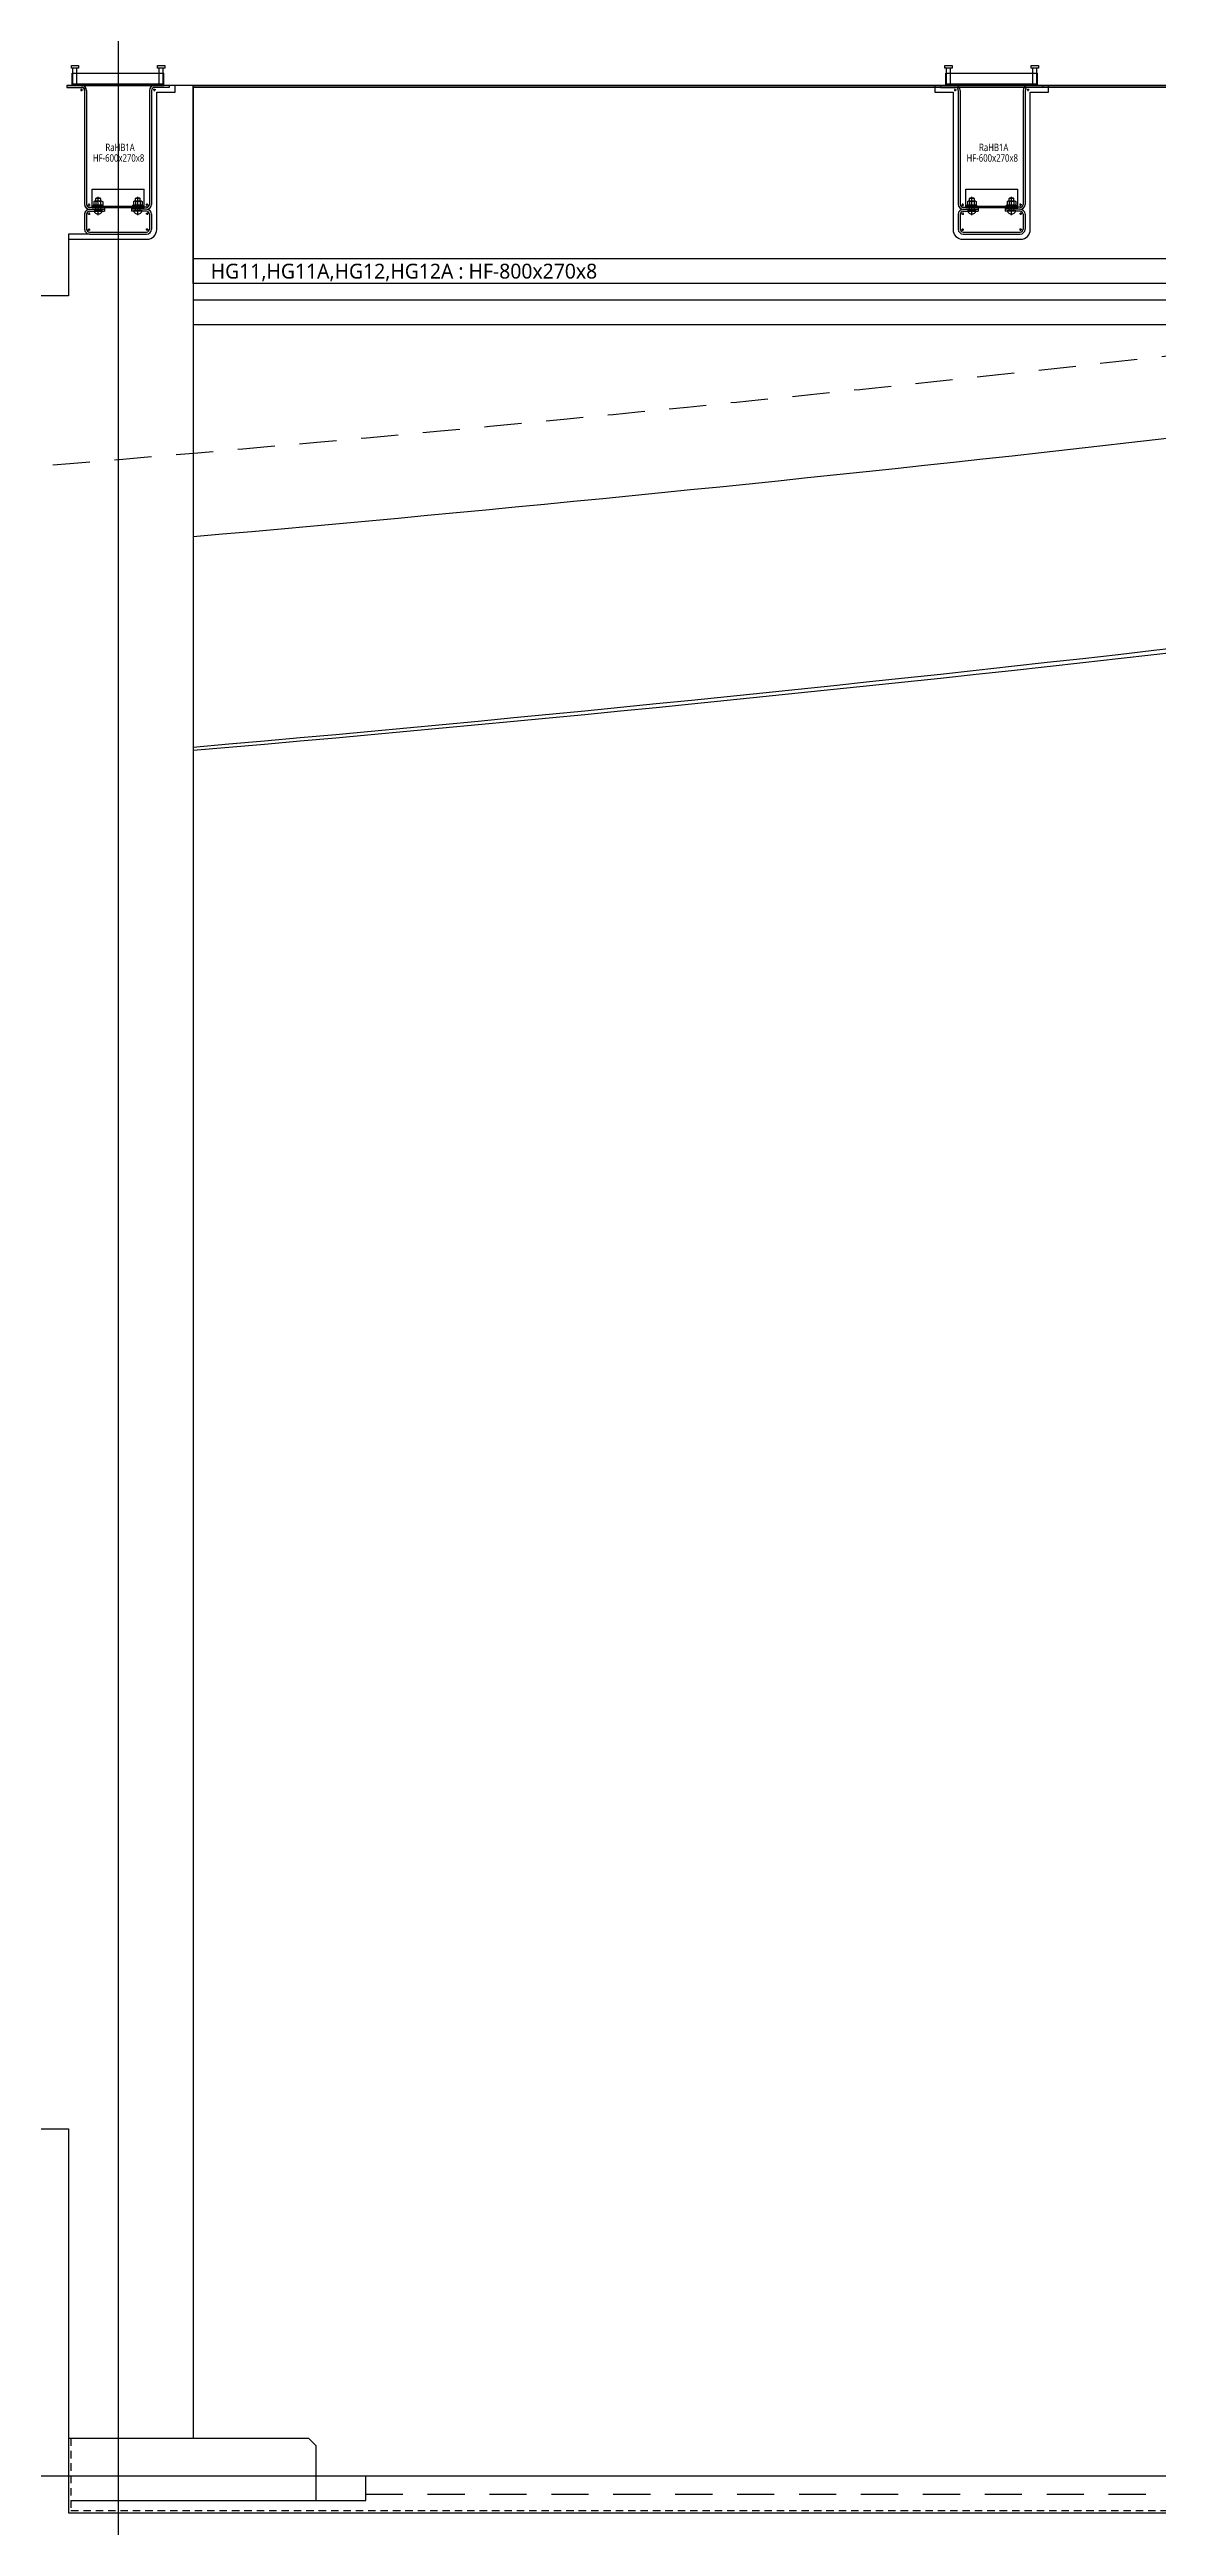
# Model space of a CAD drawing. Header units: millimetres. Extents: x 367092 to 767578, y 396038 to 811791.
# Drawn here: x 720565 to 725039, y 478820 to 488820 of the extents above; entities that cross this region are included whole.
import ezdxf
from ezdxf.enums import TextEntityAlignment as Align

# ---------------------------------------------------------------- set-up
doc = ezdxf.new("R2010")
doc.units = ezdxf.units.MM
doc.header["$LTSCALE"] = 100
doc.header["$MEASUREMENT"] = 0
doc.header["$PDSIZE"] = -10
for name, pattern in [('CENTER', [2, 1.25, -0.25, 0.25, -0.25]), ('HID', [2.5, 1.5, -1]), ('HIDDEN', [9.525, 6.35, -3.175])]:
    doc.linetypes.add(name, pattern=pattern)
doc.layers.get('0').update_dxf_attribs({"linetype": 'CONTINUOUS'})
doc.layers.get('Defpoints').update_dxf_attribs({"color": 171, "linetype": 'CONTINUOUS'})
for name, color, linetype in [('02-COL', 2, 'CONTINUOUS'), ('BOLT', 8, 'CONTINUOUS'), ('cen', 14, 'CONTINUOUS'), ('CEN(ST)', 1, 'CENTER'), ('CON', 2, 'CONTINUOUS'), ('ELE-6', 8, 'CONTINUOUS'), ('ELE-6 (251)', 251, 'CONTINUOUS'), ('ELE6', 8, 'CONTINUOUS'), ('FIN', 8, 'CONTINUOUS'), ('FIN(내화피복)', 8, 'CONTINUOUS'), ('HAT-252', 252, 'CONTINUOUS'), ('HF', 3, 'CONTINUOUS'), ('plate', 8, 'CONTINUOUS'), ('SASAC 도면번호', 6, 'CONTINUOUS'), ('STUD', 6, 'CONTINUOUS'), ('wire-meshes', 1, 'CONTINUOUS')]:
    doc.layers.add(name, color=color, linetype=linetype)
doc.styles.add('TE', font='malgun_0.ttf')
doc.styles.add('나눔바른고딕', font='NanumBarunGothic.ttf')

# ---------------------------------------------------------------- blocks, each defined once
blk = doc.blocks.new('*U325')
at = {"layer": 'BOLT'}
for p, q in [((-20, 0), (20, 0)), ((-20, 0), (-20, -4.5)), ((-17, 18), (17, 18)), ((20, 0), (20, -4.5)), ((-20, -4.5), (20, -4.5)), ((-18, -18.8), (-18, -6.2)), ((-13.5, -4.5), (13.5, -4.5)), ((-13.5, -20.5), (13.5, -20.5)), ((-10, -20.5), (-10, -31.2)), ((-10, -31.2), (-8, -33.2)), ((-10, -31.2), (10, -31.2)), ((-9, -18.8), (-9, -6.2)), ((-8, -33.2), (8, -33.2)), ((10, -31.2), (8, -33.2)), ((9, -18.8), (9, -6.2)), ((10, -20.5), (10, -31.2)), ((18, -18.8), (18, -6.2))]:
    blk.add_line(p, q, dxfattribs=at)
at = {"layer": 'BOLT', "linetype": 'HIDDEN'}
for p, q in [((-10, 18), (-10, 0)), ((10, 18), (10, 0))]:
    blk.add_line(p, q, dxfattribs=at)
at = {"layer": 'BOLT'}
for centre, radius, start, end in [((0, 13.3), 17.6, 15.51871, 164.48129), ((-13.5, -11.2), 6.71, 47.89655, 132.10345), ((-13.5, -13.8), 6.71, 227.89655, 312.10345), ((0, -28.7), 24.2, 68.21321, 111.78679), ((0, 3.7), 24.2, 248.21321, 291.78679), ((13.5, -11.2), 6.71, 47.89655, 132.10345), ((13.5, -13.8), 6.71, 227.89655, 312.10345)]:
    blk.add_arc(centre, radius, start, end, dxfattribs=at)
at = {"layer": 'cen'}
blk.add_line((0, 35.8), (0, -38.3), dxfattribs=at)
blk = doc.blocks.new('SB16')
at = {"layer": 'STUD'}
for p, q in [((-8, 0), (-8, 70)), ((8, 0), (8, 70))]:
    blk.add_line(p, q, dxfattribs=at)
blk.add_lwpolyline([(-14.5, 70), (-14.5, 80), (14.5, 80), (14.5, 70)], close=True, dxfattribs=at)
blk = doc.blocks.new('*U207')
at = {"layer": 'Defpoints'}
blk.add_point((0, 0), dxfattribs=at)
at = {"layer": 'HF'}
for p, q in [((-207, 0), (-147, 0)), ((-207, 0), (-207, -8)), ((207, 0), (147, 0)), ((207, 0), (207, -8)), ((-207, -8), (-147, -8)), ((-135, -20), (-135, -480)), ((-127, -20), (-127, -480)), ((127, -20), (127, -480)), ((135, -20), (135, -480)), ((207, -8), (147, -8)), ((-115, -492), (-55, -492)), ((-55, -492), (-55, -500)), ((115, -492), (55, -492)), ((55, -492), (55, -500)), ((-135, -520), (-135, -580)), ((-127, -520), (-127, -580)), ((-115, -500), (-55, -500)), ((-115, -508), (-55, -508)), ((-115, -592), (115, -592)), ((-55, -500), (-55, -508)), ((115, -500), (55, -500)), ((55, -500), (55, -508)), ((115, -508), (55, -508)), ((127, -520), (127, -580)), ((135, -520), (135, -580)), ((-115, -600), (115, -600))]:
    blk.add_line(p, q, dxfattribs=at)
for centre, radius, start, end in [((-147, -20), 20, 0, 90), ((147, -20), 20, 90, 180), ((-147, -20), 12, 0, 90), ((147, -20), 12, 90, 180), ((-115, -480), 20, 180, 270), ((-115, -480), 12, 180, 270), ((115, -480), 12, 270, 360), ((115, -480), 20, 270, 360), ((-115, -520), 20, 90, 180), ((-115, -580), 20, 180, 270), ((-115, -520), 12, 90, 180), ((-115, -580), 12, 180, 270), ((115, -520), 20, 0, 90), ((115, -520), 12, 360, 450), ((115, -580), 12, 270, 360), ((115, -580), 20, 270, 360)]:
    blk.add_arc(centre, radius, start, end, dxfattribs=at)
blk = doc.blocks.new('*U326')
for p, q in [((185, 0), (185, -50)), ((-185, 0), (-185, -50)), ((-185, 0), (185, 0)), ((-185, -50), (185, -50))]:
    blk.add_line(p, q)
at = {"linetype": 'ByBlock'}
blk.add_line((-185, -6), (185, -6), dxfattribs=at)
at = {"layer": 'Defpoints'}
blk.add_point((0, -50), dxfattribs=at)
blk = doc.blocks.new('RaHB1A-SEC')
at = {"layer": 'cen'}
for p, q in [((-152, -18), (-142, -18)), ((-147, -23), (-147, -13)), ((152, -18), (142, -18)), ((147, -23), (147, -13)), ((-122, -482), (-112, -482)), ((-117, -487), (-117, -477)), ((122, -482), (112, -482)), ((117, -487), (117, -477)), ((-122, -518), (-112, -518)), ((-122, -582), (-112, -582)), ((-117, -513), (-117, -523)), ((-117, -587), (-117, -577)), ((122, -518), (112, -518)), ((122, -582), (112, -582)), ((117, -513), (117, -523)), ((117, -587), (117, -577))]:
    blk.add_line(p, q, dxfattribs=at)
at = {"layer": 'plate'}
for p, q in [((-105, -494), (-105, -419)), ((-105, -419), (105, -419)), ((105, -494), (105, -419))]:
    blk.add_line(p, q, dxfattribs=at)
for points in [[(-105, -488), (105, -488)], [(105, -494), (-105, -494)]]:
    blk.add_lwpolyline(points, dxfattribs=at)
at = {"layer": 'BOLT', "rotation": 180}
for p in [(-80, -488), (80, -488)]:
    blk.add_blockref('*U325', p, dxfattribs=at)
at = {"layer": 'plate'}
blk.add_blockref('*U207', (0, 0), dxfattribs=at)
at = {"layer": 'plate', "xscale": -1, "rotation": 180}
blk.add_blockref('*U326', (0, 0), dxfattribs=at)
at = {"layer": 'STUD'}
for p in [(-174, 0), (174, 0)]:
    blk.add_blockref('SB16', p, dxfattribs=at)
at = {"layer": 'Defpoints', "style": '나눔바른고딕', "width": 0.8}
for s, p in [('HF-600x270x8', (2.3, -292.8)), ('RaHB1A', (8.2, -250.1))]:
    blk.add_text(s, height=30, dxfattribs=at).set_placement(p, align=Align.MIDDLE_CENTER)
blk = doc.blocks.new('*U214')
at = {"layer": 'ELE6', "ltscale": 0.1}
for p, q in [((12896.3, -8), (0, -8)), ((12896.3, -700), (0, -700))]:
    blk.add_line(p, q, dxfattribs=at)
blk.add_lwpolyline([(12896.3, -800), (0, -800), (0, 0), (12896.3, 0)], close=True, dxfattribs=at)
at = {"layer": 'Defpoints', "style": 'TE'}
blk.add_text('HG11,HG11A,HG12,HG12A : HF-800x270x8', height=60, dxfattribs=at).set_placement((851, -749.7), align=Align.MIDDLE_CENTER)
blk = doc.blocks.new('경사로 종단면 난간입면')
at = {"layer": 'ELE-6 (251)', "ltscale": 10000}
for p, q in [((53053.7, -22315.2), (62490.2, -22315.2)), ((53053.7, -22415.2), (62490.2, -22415.2))]:
    blk.add_line(p, q, dxfattribs=at)
at = {"layer": 'ELE-6 (251)', "linetype": 'HID'}
for centre in [(40431, 123386.9), (40431, 113386.9)]:
    blk.add_arc(centre, 146864.5, 270.319524, 280.323526, dxfattribs=at)
at = {"layer": 'ELE-6 (251)', "ltscale": 10000}
for centre, radius, start, end in [((40281, 123036.9), 146864.5, 274.989268, 277.952174), ((40264.3, 122308), 146986.6, 274.991622, 278.593568), ((40431, 122186.9), 146864.5, 274.930529, 278.535024)]:
    blk.add_arc(centre, radius, start, end, dxfattribs=at)

msp = doc.modelspace()

# ---------------------------------------------------------------- block references
at = {"layer": 'SASAC 도면번호'}
msp.add_blockref('경사로 종단면 난간입면', (668091.8, 510124.8), dxfattribs=at)

# ---------------------------------------------------------------- next in the draw order: linework, layer by layer
at = {"layer": 'CEN(ST)', "ltscale": 10000}
for p, q in [((720841.8, 514524.8), (720841.8, 443513.8)), ((665841.8, 479024.8), (737341.8, 479024.8))]:
    msp.add_line(p, q, dxfattribs=at)
at = {"layer": 'CON', "ltscale": 0.1}
msp.add_lwpolyline([(734575.8, 488674.8), (720634.8, 488674.8), (720634.8, 488666.8), (720694.8, 488666.8, -0.414214), (720706.8, 488654.8), (720706.8, 488194.8, 0.414214), (720726.8, 488174.8, 0.414214), (720706.8, 488154.8), (720706.8, 488094.8, 0.414214), (720726.8, 488074.8), (720641.8, 488074.8), (720641.8, 487824.8), (720341.8, 487824.8)], format="xyb", dxfattribs=at)
msp.add_lwpolyline([(720341.8, 477824.8), (720341.8, 480424.8), (720641.8, 480424.8), (720641.8, 478874.8), (734541.8, 478874.8), (734541.8, 480424.8), (734841.8, 480424.8), (734841.8, 477824.8)], dxfattribs=at)
at = {"layer": 'ELE-6', "ltscale": 10000}
msp.add_line((721145.5, 488674.8), (721145.5, 479174.8), dxfattribs=at)
at = {"layer": 'FIN'}
for points in [[(721641.9, 478924.8), (721641.9, 479144.8), (721611.9, 479174.8), (720641.8, 479174.8)], [(720651.8, 478924.8), (721841.8, 478924.8), (721841.8, 479024.8), (733341.8, 479024.8), (733341.8, 478924.8), (734531.8, 478924.8)]]:
    msp.add_lwpolyline(points, dxfattribs=at)
at = {"layer": 'FIN(내화피복)', "ltscale": 10000}
for points in [[(720641.8, 488053.8), (720958.9, 488053.8, 0.414214), (720997.9, 488092.8), (720997.9, 488647.8), (721071.9, 488647.8), (721071.9, 488674.8)], [(724139.6, 488674.8), (724139.6, 488647.8), (724213.6, 488647.8), (724213.6, 488092.8, 0.414214), (724252.6, 488053.8), (724486.6, 488053.8, 0.414214), (724525.6, 488092.8), (724525.6, 488647.8), (724599.6, 488647.8), (724599.6, 488674.8)]]:
    msp.add_lwpolyline(points, format="xyb", dxfattribs=at)
at = {"layer": 'HAT-252', "linetype": 'HID', "ltscale": 0.2}
msp.add_lwpolyline([(720651.8, 479174.8), (720651.8, 478884.8), (734531.8, 478884.8), (734531.8, 479174.8)], dxfattribs=at)
at = {"layer": 'wire-meshes', "linetype": 'HID'}
msp.add_line((721841.8, 478949.8), (733341.8, 478949.8), dxfattribs=at)

# ---------------------------------------------------------------- next in the draw order: block references
at = {"layer": '02-COL'}
msp.add_blockref('*U214', (721145.5, 488674.8), dxfattribs=at)
at = {"layer": 'SASAC 도면번호'}
for p in [(720841.8, 488674.8), (724369.6, 488674.8)]:
    msp.add_blockref('RaHB1A-SEC', p, dxfattribs=at)

doc.saveas('drawing.dxf')
